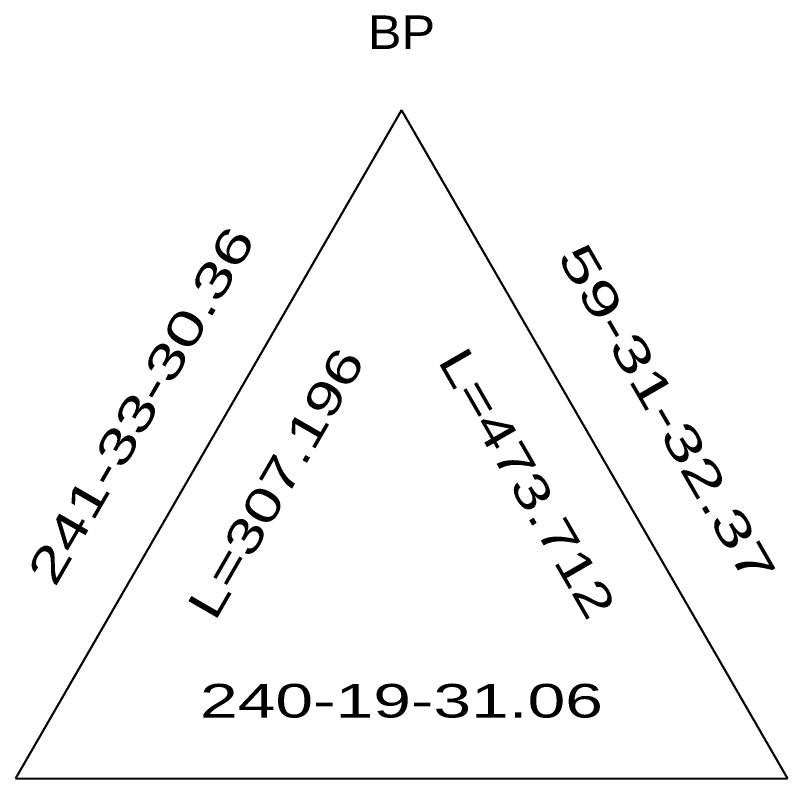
# Model space of a CAD drawing. Header units: millimetres. Extents: x 0 to 841, y 0 to 594.
# Drawn here: x 474.4 to 535.2, y 120.8 to 180.8 of the extents above; entities that cross this region are included whole.
import ezdxf
from ezdxf.enums import TextEntityAlignment as Align

# ---------------------------------------------------------------- set-up
doc = ezdxf.new("R2010")
doc.units = ezdxf.units.MM
doc.header["$LTSCALE"] = 10
for name, color, linetype in [('CA-TABL-LIN2', 1, 'Continuous'), ('CA-TABL-TEX1', 6, 'Continuous'), ('CA-TABL-TEX2', 3, 'Continuous')]:
    doc.layers.add(name, color=color, linetype=linetype)
doc.styles.add('RP2', font='Dotum.ttf')

msp = doc.modelspace()

# ---------------------------------------------------------------- linework, layer by layer
at = {"layer": 'CA-TABL-LIN2', "linetype": 'Continuous'}
for p, q in [((504.802, 173.379), (474.442, 120.794)), ((504.802, 173.379), (535.162, 120.794)), ((474.442, 120.794), (535.162, 120.794))]:
    msp.add_line(p, q, dxfattribs=at)

# ---------------------------------------------------------------- texts
at = {"layer": 'CA-TABL-TEX1', "style": 'RP2', "width": 1.088626}
msp.add_text('BP', height=2.64, dxfattribs=at).set_placement((502.162, 178.179), (507.442, 178.179), align=Align.FIT)
at = {"layer": 'CA-TABL-TEX2', "style": 'RP2'}
for s, rotation, width, p, p2 in [('241-33-30.36', 60, 1.269777, (477.545, 135.769), (493.385, 163.204)), (' 59-31-32.37', 300, 1.318033, (516.219, 163.204), (532.059, 135.769)), ('L=307.196', 60, 1.296014, (490.125, 133.078), (502.005, 153.655)), ('L=473.712', 300, 1.296014, (507.599, 153.655), (519.479, 133.078))]:
    msp.add_text(s, height=2.64, rotation=rotation, dxfattribs=dict(at, width=width)).set_placement(p, p2, align=Align.FIT)
at = {"layer": 'CA-TABL-TEX2', "style": 'RP2', "width": 1.269777}
msp.add_text('240-19-31.06', height=2.64, dxfattribs=at).set_placement((488.962, 125.594), (520.642, 125.594), align=Align.FIT)

doc.saveas('drawing.dxf')
